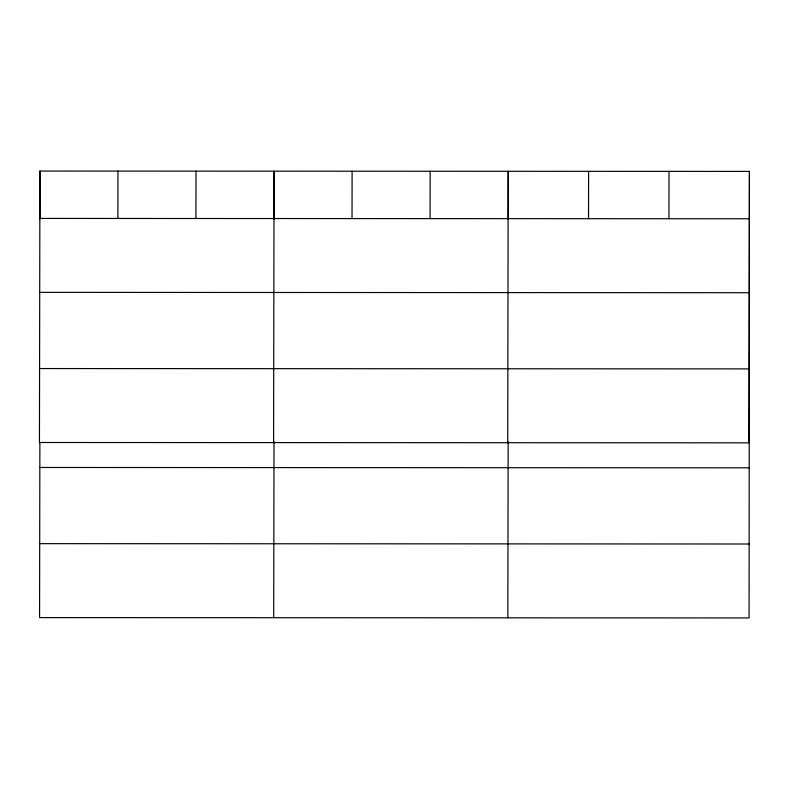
<?xml version="1.0" encoding="UTF-8"?>
<svg xmlns="http://www.w3.org/2000/svg" width="789" height="789" viewBox="0 0 789 789"><rect width="100%" height="100%" fill="white"/><g stroke="black" fill="none" stroke-linecap="round" stroke-linejoin="round"><path stroke-width="1.18" d="M39.923 171.055L39.45 442.491L748.958 442.836L749.432 171.41L39.923 171.055L39.953 219.007M39.874 442.826L39.568 617.59L749.077 617.945L749.432 171.41M117.886 218.464L117.965 171.095M195.928 218.504L196.017 171.134M273.586 442.599L274.059 171.174L274.089 219.125M273.704 617.708L274.01 441.712M352.022 218.583L352.111 171.213M430.074 218.612L430.153 171.252M507.721 442.718L508.195 171.282L508.234 219.234M507.84 617.826L508.155 441.82M588.525 218.691L588.604 171.321M668.934 218.731L669.023 171.361M39.844 218.425L749.343 218.77M39.716 292.364L749.215 292.719M39.578 368.552L749.086 368.897M39.835 467.473L749.343 467.818M39.697 543.651L749.205 544.006"/></g></svg>
